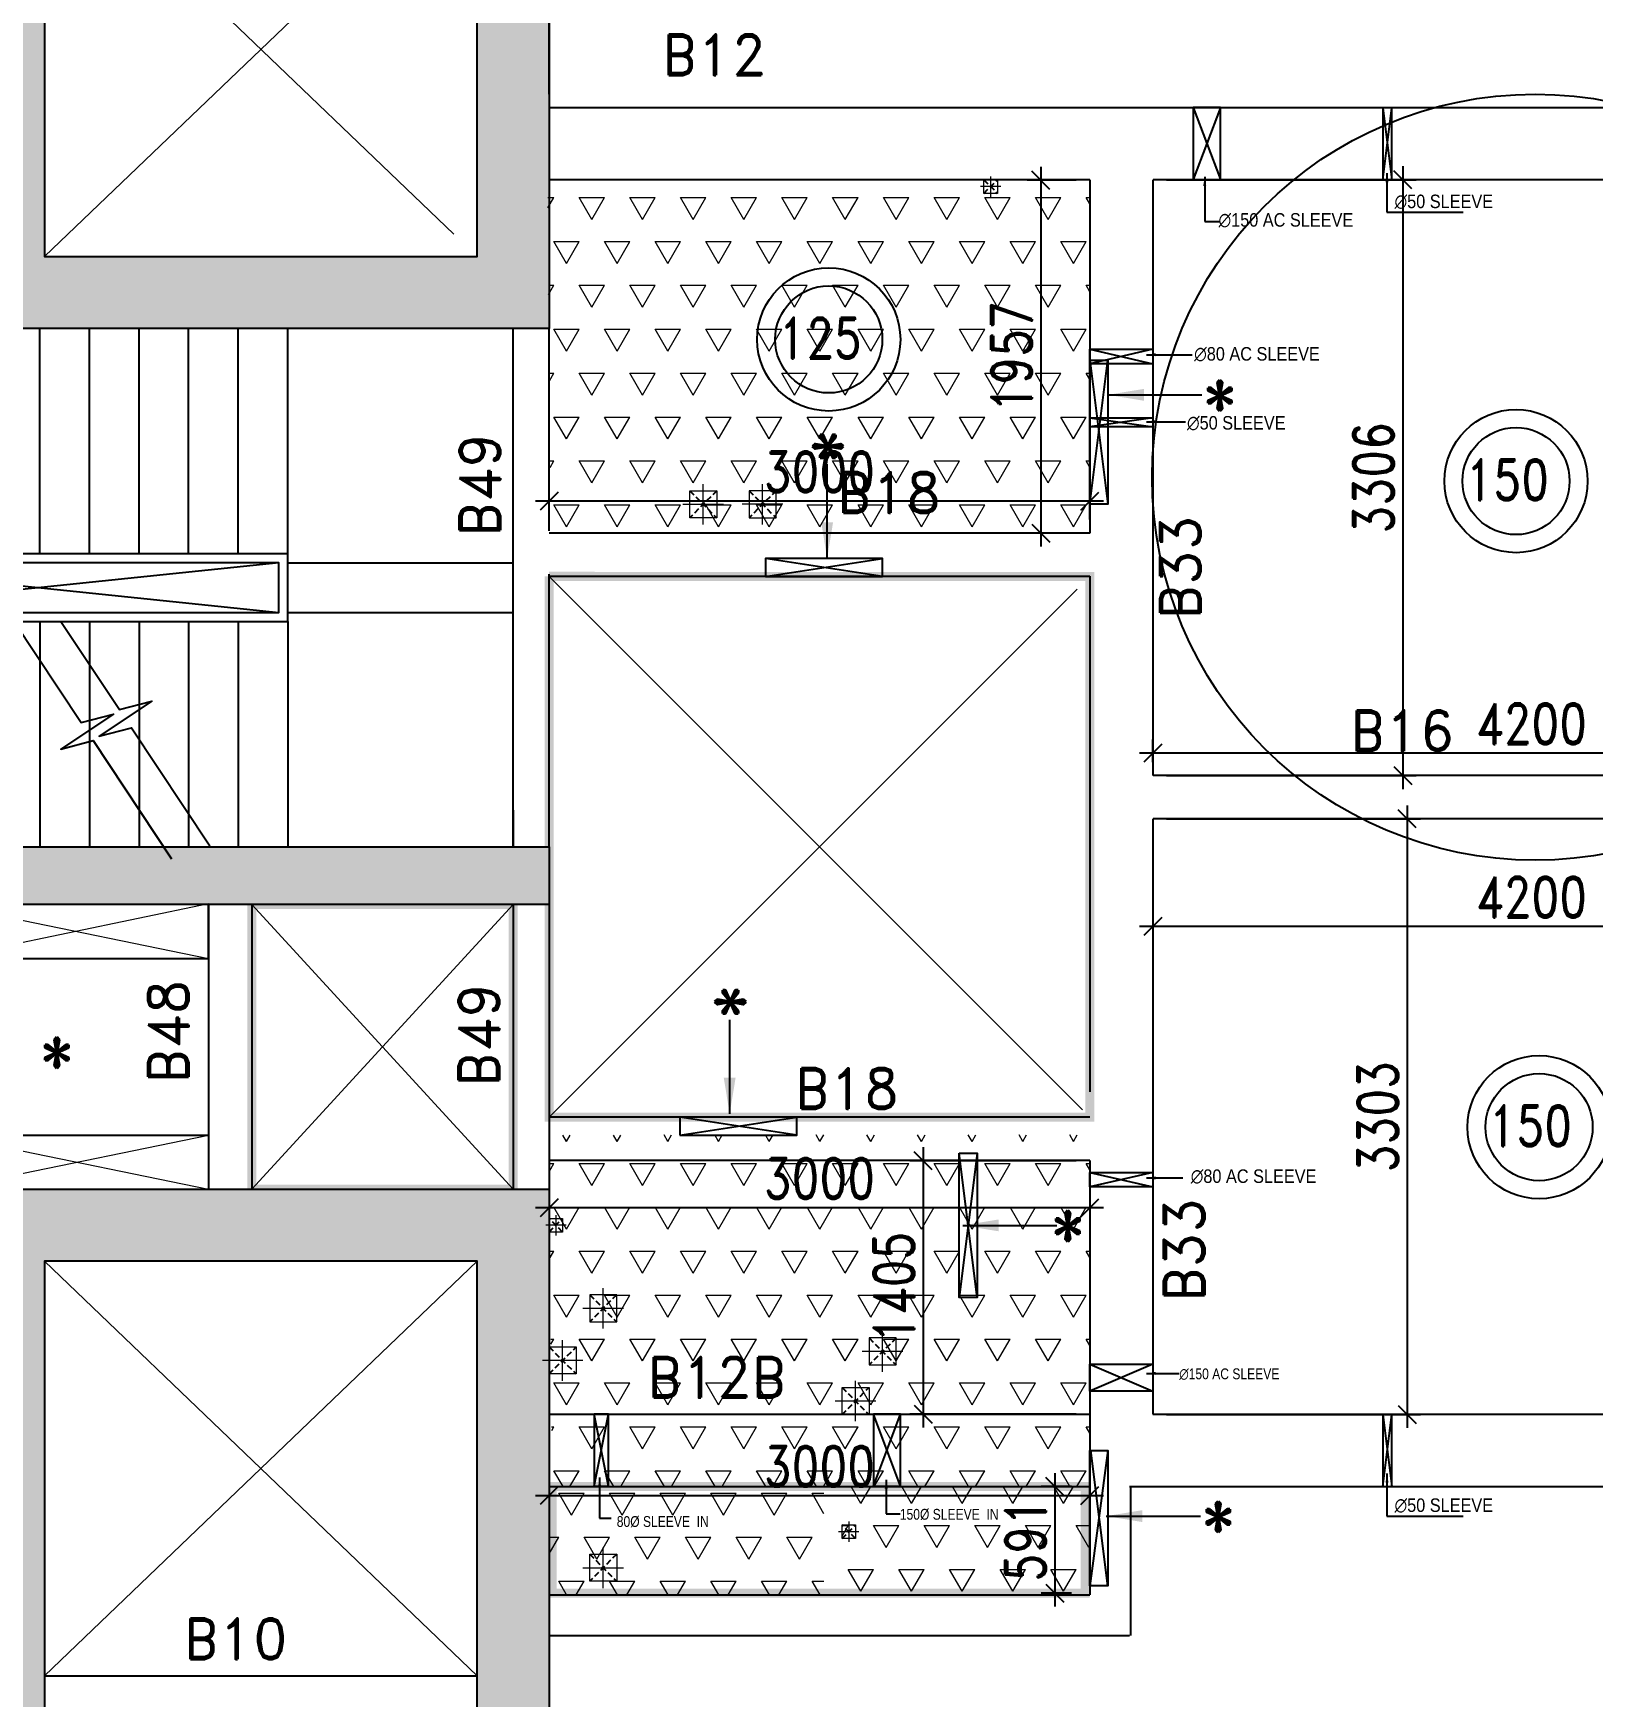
# Model space of a CAD drawing. Header units: millimetres. Extents: x 2061841 to 105821645, y -77612 to 48520811.
# Drawn here: x 2452493 to 2461146, y 14510 to 23738 of the extents above; entities that cross this region are included whole.
import ezdxf

# ---------------------------------------------------------------- set-up
doc = ezdxf.new("R2010")
doc.units = ezdxf.units.MM
doc.header["$LTSCALE"] = 10
doc.header["$MEASUREMENT"] = 0
for name, pattern in [('$0$HIDDEN', [0.375, 0.25, -0.125]), ('HIDDEN2', [4.7625, 3.175, -1.5875]), ('Typical & Refuge$0$HIDDEN', [0.375, 0.25, -0.125])]:
    doc.linetypes.add(name, pattern=pattern)
for name, color, linetype, lineweight in [('0-PL-DP CUTOUT', 32, 'Continuous', 9), ('s-opening text', 4, 'Continuous', 9), ('VIN SUNK HATCH', 8, 'Continuous', 0), ('VIN-OPENING', 6, 'Continuous', 9), ('VIN_COLUMN HATCH', 33, 'Continuous', 20), ('VIN_CUT OUT', 6, 'Continuous', 9)]:
    doc.layers.add(name, color=color, linetype=linetype, lineweight=lineweight)
for name, color, linetype in [('A-Arrows', 8, 'Continuous'), ('A-Beam-1', 2, 'Continuous'), ('A-Comments', 30, 'Continuous'), ('A-FLOR-HIDN', 8, 'HIDDEN2'), ('A-HATCH', 8, 'Continuous'), ('BEAM NO', 2, 'Continuous'), ('S-OPENING', 6, 'Continuous'), ('SLEEVE 150 NEW', 51, 'Continuous'), ('Typical & Refuge$0$A-Plan-CutCross', 8, 'Typical & Refuge$0$HIDDEN'), ('Typical & Refuge$0$A-Plan-Railing', 6, 'Continuous'), ('Typical & Refuge$0$A-Plan-Stair', 8, 'Continuous'), ('VIN_BEAM', 4, 'Continuous'), ('VIN_COLUMN', 1, 'Continuous'), ('VIN_SLAB THK', 2, 'Continuous')]:
    doc.layers.add(name, color=color, linetype=linetype)
doc.styles.add('200', font='romand.shx', dxfattribs={"width": 0.8, "height": 225})
doc.styles.add('IMR', font='arial.ttf', dxfattribs={"width": 0.8, "height": 300})
doc.styles.add('KCP', font='', dxfattribs={"width": 0.9, "height": 200})
doc.styles.add('MAH', font='romand.shx', dxfattribs={"height": 210})
doc.styles.add('RT', font='romant.shx', dxfattribs={"height": 250})
doc.styles.add('ST', font='romand.shx', dxfattribs={"height": 4})
doc.styles.add('WD-50', font='ARIALN.TTF', dxfattribs={"height": 150})
doc.styles.get('KCP').set_extended_font_data('Bahnschrift')
doc.dimstyles.new('GR1', dxfattribs={"dimtxt": 225, "dimasz": 125, "dimexe": 125, "dimexo": 100, "dimgap": 50, "dimtad": 1, "dimdec": 0, "dimzin": 3, "dimdsep": 46, "dimtxsty": '200', "dimblk1": 'OBLIQUE', "dimblk2": 'OBLIQUE', "dimsah": 1, "dimcen": 0.0625, "dimdle": 125, "dimclrd": 3, "dimclre": 3, "dimclrt": 2, "dimadec": 0, "dimazin": 0, "dimtfac": 1, "dimtdec": 0, "dimtix": 1, "dimtmove": 0, "dimatfit": 3, "dimfxl": 1, "dimtolj": 1, "dimtzin": 0, "dimarcsym": 0})
doc.dimstyles.new('GR2', dxfattribs={"dimtxt": 225, "dimasz": 100, "dimexe": 75, "dimexo": 75, "dimgap": 50, "dimtad": 1, "dimdec": 0, "dimdsep": 46, "dimtxsty": '200', "dimblk1": 'OBLIQUE', "dimblk2": 'OBLIQUE', "dimsah": 1, "dimcen": 50, "dimdle": 75, "dimclrd": 3, "dimclre": 3, "dimclrt": 2, "dimadec": 0, "dimazin": 0, "dimtfac": 1, "dimtdec": 0, "dimtix": 1, "dimtmove": 0, "dimatfit": 3, "dimldrblk": 'OBLIQUE', "dimfxl": 1, "dimtolj": 1, "dimtzin": 0, "dimarcsym": 0})
doc.dimstyles.new('wd-50', dxfattribs={"dimtxt": 90, "dimasz": 50, "dimexe": 35, "dimexo": 50, "dimgap": 25, "dimtad": 1, "dimrnd": 5, "dimzin": 12, "dimdsep": 46, "dimtxsty": 'WD-50', "dimblk": 'ARCHTICK', "dimblk2": 'ARCHTICK', "dimcen": 50, "dimdle": 35, "dimclrd": 5, "dimclre": 5, "dimclrt": 4, "dimadec": 0, "dimazin": 0, "dimtfac": 1, "dimtmove": 1, "dimatfit": 2, "dimfxl": 1, "dimtolj": 1, "dimtzin": 12, "dimlwd": -1, "dimlwe": -1, "dimarcsym": 0})
pattern_1 = [(60, (1672873.74, -43545.7), (-140.625, 243.569645), [140.625, -140.625]), (120, (1672873.74, -43545.7), (-281.25, 2e-07), [140.625, -140.625]), (0, (1672803.42, -43423.93), (140.625, 243.569645), [140.625, -140.625])]

# ---------------------------------------------------------------- blocks, each defined once
blk = doc.blocks.new('_Oblique')
at = {"color": 0, "linetype": 'ByBlock', "lineweight": -2}
blk.add_line((-0.5, -0.5), (0.5, 0.5), dxfattribs=at)
blk = doc.blocks.new('_ArchTick')
at = {"color": 0, "linetype": 'ByBlock', "const_width": 0.15}
blk.add_lwpolyline([(-0.5, -0.5), (0.5, 0.5)], dxfattribs=at)
blk = doc.blocks.new('*D2554')
at = {"layer": 'A-HATCH', "color": 3, "lineweight": -2, "transparency": 16777216}
for p, q in [((2455355.5, 23400.3), (2455355.5, 24036.7)), ((2462460.5, 23400.3), (2462460.5, 24036.7)), ((2462535.5, 23961.7), (2455280.5, 23961.7))]:
    blk.add_line(p, q, dxfattribs=at)
at = {"layer": 'Defpoints', "color": 0, "transparency": 16777216}
for p in [(2455355.5, 23961.7), (2455355.5, 23325.3, -643584.3), (2462460.5, 23325.3, -643584.3)]:
    blk.add_point(p, dxfattribs=at)
at = {"layer": 'A-HATCH', "color": 3, "lineweight": -2, "transparency": 16777216, "xscale": 100, "yscale": 100, "zscale": 100, "rotation": 180}
blk.add_blockref('_Oblique', (2455355.5, 23961.7), dxfattribs=at)
at = {"layer": 'A-HATCH', "color": 3, "lineweight": -2, "transparency": 16777216, "xscale": 100, "yscale": 100, "zscale": 100}
blk.add_blockref('_Oblique', (2462460.5, 23961.7), dxfattribs=at)
at = {"layer": 'A-HATCH', "color": 2, "transparency": 16777216, "insert": (2458908, 24124.2), "char_height": 225, "attachment_point": 5, "style": '200'}
blk.add_mtext('\\A1;7105', dxfattribs=at)
blk = doc.blocks.new('OBLIQUE')
blk = doc.blocks.new('*D2558')
at = {"layer": 'A-HATCH', "color": 3, "lineweight": -2, "transparency": 16777216}
for p, q in [((2458705.5, 19694.8), (2458705.5, 19820.2)), ((2462905.5, 19694.8), (2462905.5, 19820.2)), ((2462980.5, 19745.2), (2458630.5, 19745.2))]:
    blk.add_line(p, q, dxfattribs=at)
at = {"layer": 'Defpoints', "color": 0, "transparency": 16777216}
for p in [(2458705.5, 19745.2), (2458705.5, 19619.8, -643584.3), (2462905.5, 19619.8, -643584.3)]:
    blk.add_point(p, dxfattribs=at)
at = {"layer": 'A-HATCH', "color": 3, "lineweight": -2, "transparency": 16777216, "xscale": 100, "yscale": 100, "zscale": 100, "rotation": 180}
blk.add_blockref('_Oblique', (2458705.5, 19745.2), dxfattribs=at)
at = {"layer": 'A-HATCH', "color": 3, "lineweight": -2, "transparency": 16777216, "xscale": 100, "yscale": 100, "zscale": 100}
blk.add_blockref('_Oblique', (2462905.5, 19745.2), dxfattribs=at)
at = {"layer": 'A-HATCH', "color": 2, "transparency": 16777216, "insert": (2460805.5, 19907.7), "char_height": 225, "attachment_point": 5, "style": '200'}
blk.add_mtext('\\A1;4200', dxfattribs=at)
blk = doc.blocks.new('*D2559')
at = {"layer": 'A-HATCH', "color": 3, "lineweight": -2, "transparency": 16777216}
for p, q in [((2460091.9, 23000.3), (2460091.9, 19544.8)), ((2458780.5, 22925.3), (2460166.9, 22925.3)), ((2458780.5, 19619.8), (2460166.9, 19619.8))]:
    blk.add_line(p, q, dxfattribs=at)
at = {"layer": 'Defpoints', "color": 0, "transparency": 16777216}
for p in [(2458705.5, 22925.3, -643584.3), (2458705.5, 19619.8, -643584.3), (2460091.9, 19619.8)]:
    blk.add_point(p, dxfattribs=at)
at = {"layer": 'A-HATCH', "color": 3, "lineweight": -2, "transparency": 16777216, "xscale": 100, "yscale": 100, "zscale": 100}
for p, rotation in [((2460091.9, 22925.3), 90), ((2460091.9, 19619.8), 270)]:
    blk.add_blockref('_Oblique', p, dxfattribs=dict(at, rotation=rotation))
at = {"layer": 'A-HATCH', "color": 2, "transparency": 16777216, "insert": (2459929.4, 21272.6), "char_height": 225, "attachment_point": 5, "rotation": 90, "style": '200'}
blk.add_mtext('\\A1;3306', dxfattribs=at)
blk = doc.blocks.new('*D2560')
at = {"layer": 'A-HATCH', "color": 3, "lineweight": -2, "transparency": 16777216}
for p, q in [((2458430.5, 21143.3), (2455280.5, 21143.3)), ((2455355.5, 21040.3), (2455355.5, 21218.3)), ((2458355.5, 21040.3), (2458355.5, 21218.3))]:
    blk.add_line(p, q, dxfattribs=at)
at = {"layer": 'Defpoints', "color": 0, "transparency": 16777216}
for p in [(2455355.5, 21143.3), (2455355.5, 20965.3, -643584.3), (2458355.5, 20965.3, -643584.3)]:
    blk.add_point(p, dxfattribs=at)
at = {"layer": 'A-HATCH', "color": 3, "lineweight": -2, "transparency": 16777216, "xscale": 100, "yscale": 100, "zscale": 100, "rotation": 180}
blk.add_blockref('_Oblique', (2455355.5, 21143.3), dxfattribs=at)
at = {"layer": 'A-HATCH', "color": 3, "lineweight": -2, "transparency": 16777216, "xscale": 100, "yscale": 100, "zscale": 100}
blk.add_blockref('_Oblique', (2458355.5, 21143.3), dxfattribs=at)
at = {"layer": 'A-HATCH', "color": 2, "transparency": 16777216, "insert": (2456855.5, 21305.8), "char_height": 225, "attachment_point": 5, "style": '200'}
blk.add_mtext('\\A1;3000', dxfattribs=at)
blk = doc.blocks.new('*D2561')
at = {"layer": 'A-HATCH', "color": 3, "lineweight": -2, "transparency": 16777216}
for p, q in [((2458083.1, 22997.5), (2458083.1, 20890.3)), ((2458280.5, 22922.5), (2458008.1, 22922.5)), ((2458280.5, 20965.3), (2458008.1, 20965.3))]:
    blk.add_line(p, q, dxfattribs=at)
at = {"layer": 'Defpoints', "color": 0, "transparency": 16777216}
for p in [(2458355.5, 22922.5, -643584.3), (2458083.1, 20965.3), (2458355.5, 20965.3, -643584.3)]:
    blk.add_point(p, dxfattribs=at)
at = {"layer": 'A-HATCH', "color": 3, "lineweight": -2, "transparency": 16777216, "xscale": 100, "yscale": 100, "zscale": 100}
for p, rotation in [((2458083.1, 22922.5), 90), ((2458083.1, 20965.3), 270)]:
    blk.add_blockref('_Oblique', p, dxfattribs=dict(at, rotation=rotation))
at = {"layer": 'A-HATCH', "color": 2, "transparency": 16777216, "insert": (2457920.6, 21943.9), "char_height": 225, "attachment_point": 5, "rotation": 90, "style": '200'}
blk.add_mtext('\\A1;1957', dxfattribs=at)
blk = doc.blocks.new('*D2576')
at = {"layer": 'A-HATCH', "color": 3, "lineweight": -2, "transparency": 16777216}
for p, q in [((2458705.5, 19304.8), (2458705.5, 18708)), ((2462905.5, 19304.8), (2462905.5, 18708)), ((2462980.5, 18783), (2458630.5, 18783))]:
    blk.add_line(p, q, dxfattribs=at)
at = {"layer": 'Defpoints', "color": 0, "transparency": 16777216}
for p in [(2458705.5, 19379.8, -643584.3), (2462905.5, 19379.8, -643584.3), (2458705.5, 18783)]:
    blk.add_point(p, dxfattribs=at)
at = {"layer": 'A-HATCH', "color": 3, "lineweight": -2, "transparency": 16777216, "xscale": 100, "yscale": 100, "zscale": 100, "rotation": 180}
blk.add_blockref('_Oblique', (2458705.5, 18783), dxfattribs=at)
at = {"layer": 'A-HATCH', "color": 3, "lineweight": -2, "transparency": 16777216, "xscale": 100, "yscale": 100, "zscale": 100}
blk.add_blockref('_Oblique', (2462905.5, 18783), dxfattribs=at)
at = {"layer": 'A-HATCH', "color": 2, "transparency": 16777216, "insert": (2460805.5, 18945.5), "char_height": 225, "attachment_point": 5, "style": '200'}
blk.add_mtext('\\A1;4200', dxfattribs=at)
blk = doc.blocks.new('*D2577')
at = {"layer": 'A-HATCH', "color": 3, "lineweight": -2, "transparency": 16777216}
for p, q in [((2460115.8, 19454.8), (2460115.8, 16001.4)), ((2458780.5, 19379.8), (2460190.8, 19379.8)), ((2458780.5, 16076.4), (2460190.8, 16076.4))]:
    blk.add_line(p, q, dxfattribs=at)
at = {"layer": 'Defpoints', "color": 0, "transparency": 16777216}
for p in [(2458705.5, 19379.8, -643584.3), (2458705.5, 16076.4, -643584.3), (2460115.8, 16076.4)]:
    blk.add_point(p, dxfattribs=at)
at = {"layer": 'A-HATCH', "color": 3, "lineweight": -2, "transparency": 16777216, "xscale": 100, "yscale": 100, "zscale": 100}
for p, rotation in [((2460115.8, 19379.8), 90), ((2460115.8, 16076.4), 270)]:
    blk.add_blockref('_Oblique', p, dxfattribs=dict(at, rotation=rotation))
at = {"layer": 'A-HATCH', "color": 2, "transparency": 16777216, "insert": (2459953.3, 17728.1), "char_height": 225, "attachment_point": 5, "rotation": 90, "style": '200'}
blk.add_mtext('\\A1;3303', dxfattribs=at)
blk = doc.blocks.new('*D2578')
at = {"layer": 'A-HATCH', "color": 3, "lineweight": -2, "transparency": 16777216}
for p, q in [((2455355.5, 17410.3), (2455355.5, 17147.9)), ((2458355.5, 17410.3), (2458355.5, 17147.9)), ((2458430.5, 17222.9), (2455280.5, 17222.9))]:
    blk.add_line(p, q, dxfattribs=at)
at = {"layer": 'Defpoints', "color": 0, "transparency": 16777216}
for p in [(2455355.5, 17485.3, -643584.3), (2458355.5, 17485.3, -643584.3), (2455355.5, 17222.9)]:
    blk.add_point(p, dxfattribs=at)
at = {"layer": 'A-HATCH', "color": 3, "lineweight": -2, "transparency": 16777216, "xscale": 100, "yscale": 100, "zscale": 100, "rotation": 180}
blk.add_blockref('_Oblique', (2455355.5, 17222.9), dxfattribs=at)
at = {"layer": 'A-HATCH', "color": 3, "lineweight": -2, "transparency": 16777216, "xscale": 100, "yscale": 100, "zscale": 100}
blk.add_blockref('_Oblique', (2458355.5, 17222.9), dxfattribs=at)
at = {"layer": 'A-HATCH', "color": 2, "transparency": 16777216, "insert": (2456855.5, 17385.4), "char_height": 225, "attachment_point": 5, "style": '200'}
blk.add_mtext('\\A1;3000', dxfattribs=at)
blk = doc.blocks.new('*D2579')
at = {"layer": 'A-HATCH', "color": 3, "lineweight": -2, "transparency": 16777216}
for p, q in [((2457430.9, 17558.6), (2457430.9, 16003.2)), ((2458278.9, 17483.6), (2457355.9, 17483.6)), ((2458278.9, 16078.2), (2457355.9, 16078.2))]:
    blk.add_line(p, q, dxfattribs=at)
at = {"layer": 'Defpoints', "color": 0, "transparency": 16777216}
for p in [(2458353.9, 17483.6), (2457430.9, 16078.2), (2458353.9, 16078.2)]:
    blk.add_point(p, dxfattribs=at)
at = {"layer": 'A-HATCH', "color": 3, "lineweight": -2, "transparency": 16777216, "xscale": 100, "yscale": 100, "zscale": 100}
for p, rotation in [((2457430.9, 17483.6), 90), ((2457430.9, 16078.2), 270)]:
    blk.add_blockref('_Oblique', p, dxfattribs=dict(at, rotation=rotation))
at = {"layer": 'A-HATCH', "color": 2, "transparency": 16777216, "insert": (2457268.4, 16780.9), "char_height": 225, "attachment_point": 5, "rotation": 90, "style": '200'}
blk.add_mtext('\\A1;1405', dxfattribs=at)
blk = doc.blocks.new('*D2580')
at = {"layer": 'A-HATCH', "color": 3, "lineweight": -2, "transparency": 16777216}
for p, q in [((2455280.5, 15625.7), (2458430.5, 15625.7)), ((2455355.5, 15600.3), (2455355.5, 15550.7)), ((2458355.5, 15600.3), (2458355.5, 15550.7))]:
    blk.add_line(p, q, dxfattribs=at)
at = {"layer": 'Defpoints', "color": 0, "transparency": 16777216}
for p in [(2455355.5, 15675.3, -643584.3), (2458355.5, 15675.3, -643584.3), (2458355.5, 15625.7)]:
    blk.add_point(p, dxfattribs=at)
at = {"layer": 'A-HATCH', "color": 3, "lineweight": -2, "transparency": 16777216, "xscale": 100, "yscale": 100, "zscale": 100, "rotation": 180}
blk.add_blockref('_Oblique', (2455355.5, 15625.7), dxfattribs=at)
at = {"layer": 'A-HATCH', "color": 3, "lineweight": -2, "transparency": 16777216, "xscale": 100, "yscale": 100, "zscale": 100}
blk.add_blockref('_Oblique', (2458355.5, 15625.7), dxfattribs=at)
at = {"layer": 'A-HATCH', "color": 2, "transparency": 16777216, "insert": (2456855.5, 15788.2), "char_height": 225, "attachment_point": 5, "style": '200'}
blk.add_mtext('\\A1;3000', dxfattribs=at)
blk = doc.blocks.new('*D2581')
at = {"layer": 'A-HATCH', "color": 3, "lineweight": -2, "transparency": 16777216}
for p, q in [((2458160.5, 15750.6), (2458160.5, 15009.7)), ((2458254.3, 15675.6), (2458085.5, 15675.6)), ((2458254.3, 15084.7), (2458085.5, 15084.7))]:
    blk.add_line(p, q, dxfattribs=at)
at = {"layer": 'Defpoints', "color": 0, "transparency": 16777216}
for p in [(2458329.3, 15675.6), (2458160.5, 15084.7), (2458329.3, 15084.7)]:
    blk.add_point(p, dxfattribs=at)
at = {"layer": 'A-HATCH', "color": 3, "lineweight": -2, "transparency": 16777216, "xscale": 100, "yscale": 100, "zscale": 100}
for p, rotation in [((2458160.5, 15675.6), 90), ((2458160.5, 15084.7), 270)]:
    blk.add_blockref('_Oblique', p, dxfattribs=dict(at, rotation=rotation))
at = {"layer": 'A-HATCH', "color": 2, "transparency": 16777216, "insert": (2457998, 15380.2), "char_height": 225, "attachment_point": 5, "rotation": 90, "style": '200'}
blk.add_mtext('\\A1;591', dxfattribs=at)

msp = doc.modelspace()

# ---------------------------------------------------------------- hatches: boundary and pattern name
at = {"layer": 'A-Comments'}
h = msp.add_hatch(dxfattribs=at)
h.set_pattern_fill('HONEY', color=81, scale=200)
h.set_pattern_definition([(0, (-2791199.454, -285881.068), (37.5, 21.650635095), [25, -50]), (120, (-2791199.454, -285881.068), (-37.5, 21.650635095), [25, -50]), (60, (-2791199.454, -285881.068), (8e-15, 43.30127019), [-50, 25])])
edge = h.paths.add_edge_path()
edge.add_line((2452650.5, 38975.2), (2452750.5, 38975.2))
edge.add_line((2452750.5, 38975.2), (2452750.5, 40275.2))
edge.add_arc((2453150.5, 40275.2), 400, 89.99999, 179.99991, ccw=False)
edge.add_line((2453150.5, 40675.2), (2464305.5, 40675.2))
edge.add_arc((2464305.5, 39775.2), 900, 0, 90, ccw=False)
edge.add_line((2465205.5, 39775.2), (2465205.5, 22925.2))
edge.add_line((2465205.5, 22925.2), (2465305.5, 22925.2))
edge.add_line((2465305.5, 22925.2), (2465305.5, 39775.2))
edge.add_arc((2464305.5, 39775.2), 1000, 0, 90)
edge.add_line((2464305.5, 40775.2), (2453150.5, 40775.2))
edge.add_arc((2453150.5, 40275.2), 500, 90, 179.99992)
edge.add_line((2452650.5, 40275.2), (2452650.5, 38975.2))
h = msp.add_hatch(dxfattribs=at)
h.set_pattern_fill('HONEY', color=81, scale=200)
h.set_pattern_definition([(0, (-2791199.454, -285881.068), (37.5, 21.650635095), [25, -50]), (120, (-2791199.454, -285881.068), (-37.5, 21.650635095), [25, -50]), (60, (-2791199.454, -285881.068), (8e-15, 43.30127019), [-50, 25])])
edge = h.paths.add_edge_path()
edge.add_line((2452650.5, 38975.2), (2452750.5, 38975.2))
edge.add_line((2452750.5, 38975.2), (2452750.5, 40275.2))
edge.add_arc((2453150.5, 40275.2), 400, 89.99999, 179.99991, ccw=False)
edge.add_line((2453150.5, 40675.2), (2464305.5, 40675.2))
edge.add_arc((2464305.5, 39775.2), 900, 0, 90, ccw=False)
edge.add_line((2465205.5, 39775.2), (2465205.5, 22925.2))
edge.add_line((2465205.5, 22925.2), (2465305.5, 22925.2))
edge.add_line((2465305.5, 22925.2), (2465305.5, 39775.2))
edge.add_arc((2464305.5, 39775.2), 1000, 0, 90)
edge.add_line((2464305.5, 40775.2), (2453150.5, 40775.2))
edge.add_arc((2453150.5, 40275.2), 500, 90, 179.99992)
edge.add_line((2452650.5, 40275.2), (2452650.5, 38975.2))
h = msp.add_hatch(dxfattribs=at)
h.set_pattern_fill('HONEY', color=8, scale=200)
h.set_pattern_definition([(0, (-2567435.446, -190624.363), (37.5, 21.65063509), [25, -50]), (120, (-2567435.446, -190624.363), (-37.5, 21.65063509), [25, -50]), (60, (-2567435.446, -190624.363), (8e-15, 43.30127019), [-50, 25])])
h.paths.add_polyline_path([(2455255.5, 2200.3), (2455355.5, 2200.3), (2455355.5, 1175.2, 0.414213), (2455755.5, 775.2), (2464305.5, 775.2, 0.414214), (2465205.5, 1675.2), (2465205.5, 22925.2), (2465305.5, 22925.2), (2465305.5, 1675.2, -0.414214), (2464305.5, 675.2), (2455755.5, 675.2, -0.414213), (2455255.5, 1175.2)])
at = {"layer": 'VIN SUNK HATCH'}
h = msp.add_hatch(dxfattribs=at)
h.set_pattern_fill('TRIANG', color=8, scale=750, angle=180)
h.set_pattern_definition(pattern_1)
edge = h.paths.add_edge_path()
edge.add_line((2458355.5, 22925.3), (2455347, 22922.4))
edge.add_line((2455347, 22922.4), (2455364, 20977.2))
edge.add_line((2455364, 20977.2), (2458355.5, 20971.2))
edge.add_line((2458355.5, 20971.2), (2458355.5, 22916.7))
h = msp.add_hatch(dxfattribs=at)
h.set_pattern_fill('TRIANG', color=8, scale=750, angle=180)
h.set_pattern_definition(pattern_1)
h.paths.add_polyline_path([(2458355.5, 15675.3), (2458355.5, 17626.4), (2455355.4, 17626.1), (2455372.4, 15675.3)])
h = msp.add_hatch(dxfattribs=at)
h.set_pattern_fill('TRIANG', color=8, scale=750)
h.set_pattern_definition([(60, (847994.49, -195658), (-140.625, 243.569645), [140.625, -140.625]), (120, (847994.49, -195658), (-281.25, 2e-07), [140.625, -140.625]), (0, (847924.17, -195536.22), (140.625, 243.569645), [140.625, -140.625])])
h.paths.add_polyline_path([(2455355.5, 15676.4), (2456880.5, 15676.4), (2456880.5, 15427.7), (2456880.5, 15075.3), (2455355.5, 15075.3)])
h = msp.add_hatch(dxfattribs=at)
h.set_pattern_fill('TRIANG', color=8, scale=750)
h.set_pattern_definition([(60, (9928.74, 480.24), (-140.625, 243.569645), [140.625, -140.625]), (120, (9928.74, 480.24), (-281.25, 2e-07), [140.625, -140.625]), (0, (9858.43, 602.02), (140.625, 243.569645), [140.625, -140.625])])
h.paths.add_polyline_path([(2458355.5, 15075.3), (2456980.5, 15075.3), (2456980.5, 15676.4), (2458355.5, 15676.4)])
at = {"layer": 'VIN_COLUMN HATCH'}
h = msp.add_hatch(color=256, dxfattribs=at)
h.dxf.hatch_style = 1
h.paths.add_polyline_path([(2455355.5, 25000.3), (2455355.5, 22100.3), (2452155.5, 22100.3), (2452155.5, 25000.3), (2452555.5, 25000.3), (2452555.5, 22500.3), (2454955.5, 22500.3), (2454955.5, 25000.3)])
h = msp.add_hatch(color=256, dxfattribs=at)
h.dxf.hatch_style = 1
h.paths.add_polyline_path([(2455355.5, 19225.3), (2455355.5, 18905.3), (2451905.5, 18905.3), (2451905.5, 19025.3), (2451755.5, 19025.3), (2451755.5, 19225.3)])
h = msp.add_hatch(color=256, dxfattribs=at)
h.dxf.hatch_style = 1
h.paths.add_polyline_path([(2452155.5, 14425.3), (2452155.5, 17325.3), (2455355.5, 17325.3), (2455355.5, 14425.3), (2454955.5, 14425.3), (2454955.5, 16925.3), (2452555.5, 16925.3), (2452555.5, 14425.3)])

# ---------------------------------------------------------------- linework, layer by layer
at = {"layer": '0-PL-DP CUTOUT', "color": 32, "ltscale": 15, "extrusion": (-2.01816e-08, 8.41183e-09, 1)}
for p, q in [((2457861.7, 22887.7, -643584.3), (2457749.2, 22887.7, -643584.3)), ((2457805.5, 22831.5, -643584.3), (2457805.5, 22944, -643584.3)), ((2455430.5, 16262.8, -643584.3), (2455430.5, 16487.8, -643584.3)), ((2455543, 16375.3, -643584.3), (2455318, 16375.3, -643584.3)), ((2457055.5, 16037.8, -643584.3), (2457055.5, 16262.8, -643584.3)), ((2457168, 16150.3, -643584.3), (2456943, 16150.3, -643584.3))]:
    msp.add_line(p, q, dxfattribs=at)
at = {"layer": '0-PL-DP CUTOUT', "color": 32, "ltscale": 15, "extrusion": (8.41183e-09, 2.01816e-08, 1)}
for p, q in [((2456210.5, 21012.7, -643584.3), (2456210.5, 21237.7, -643584.3)), ((2456098, 21125.2, -643584.3), (2456323, 21125.2, -643584.3)), ((2455655.5, 15112.8, -643584.3), (2455655.5, 15337.8, -643584.3)), ((2455543, 15225.3, -643584.3), (2455768, 15225.3, -643584.3))]:
    msp.add_line(p, q, dxfattribs=at)
at = {"layer": '0-PL-DP CUTOUT', "color": 32, "ltscale": 15, "extrusion": (-8.41183e-09, 2.01816e-08, 1)}
for p, q in [((2456539.9, 21012.7, -643584.3), (2456539.9, 21237.7, -643584.3)), ((2456652.4, 21125.2, -643584.3), (2456427.4, 21125.2, -643584.3)), ((2455655.5, 16552, -643584.3), (2455655.5, 16777, -643584.3)), ((2455768, 16664.5, -643584.3), (2455543, 16664.5, -643584.3)), ((2457205.5, 16312.7, -643584.3), (2457205.5, 16537.7, -643584.3)), ((2457318, 16425.2, -643584.3), (2457093, 16425.2, -643584.3))]:
    msp.add_line(p, q, dxfattribs=at)
at = {"layer": '0-PL-DP CUTOUT', "color": 32, "ltscale": 15, "extrusion": (-8.41183e-09, -2.01816e-08, 1)}
for p, q in [((2455393, 17181.5, -643584.3), (2455393, 17069, -643584.3)), ((2455449.2, 17125.3, -643584.3), (2455336.7, 17125.3, -643584.3)), ((2457074.2, 15425.3, -643584.3), (2456961.7, 15425.3, -643584.3)), ((2457018, 15481.5, -643584.3), (2457018, 15369, -643584.3))]:
    msp.add_line(p, q, dxfattribs=at)
at = {"layer": '0-PL-DP CUTOUT', "color": 32, "extrusion": (-2.01816e-08, 8.41183e-09, 1), "elevation": -643584.3}
for points in [[(2457768, 22925.2), (2457843, 22925.2), (2457843, 22850.2), (2457768, 22850.2)], [(2455355.5, 16450.3), (2455505.5, 16450.3), (2455505.5, 16300.3), (2455355.5, 16300.3)], [(2456980.5, 16225.3), (2457130.5, 16225.3), (2457130.5, 16075.3), (2456980.5, 16075.3)]]:
    msp.add_lwpolyline(points, close=True, dxfattribs=at)
at = {"layer": '0-PL-DP CUTOUT', "color": 32, "extrusion": (8.41183e-09, 2.01816e-08, 1), "elevation": -643584.3}
for points in [[(2456285.5, 21200.3), (2456285.5, 21050.3), (2456135.5, 21050.3), (2456135.5, 21200.3)], [(2455730.5, 15300.3), (2455730.5, 15150.3), (2455580.5, 15150.3), (2455580.5, 15300.3)]]:
    msp.add_lwpolyline(points, close=True, dxfattribs=at)
at = {"layer": '0-PL-DP CUTOUT', "color": 32, "extrusion": (-8.41183e-09, 2.01816e-08, 1), "elevation": -643584.3}
for points in [[(2456464.9, 21200.3), (2456464.9, 21050.3), (2456614.9, 21050.3), (2456614.9, 21200.3)], [(2455580.5, 16739.5), (2455580.5, 16589.5), (2455730.5, 16589.5), (2455730.5, 16739.5)], [(2457130.5, 16500.2), (2457130.5, 16350.2), (2457280.5, 16350.2), (2457280.5, 16500.2)]]:
    msp.add_lwpolyline(points, close=True, dxfattribs=at)
at = {"layer": '0-PL-DP CUTOUT', "color": 32, "extrusion": (-8.41183e-09, -2.01816e-08, 1), "elevation": -643584.3}
for points in [[(2455355.5, 17087.8), (2455355.5, 17162.8), (2455430.5, 17162.8), (2455430.5, 17087.8)], [(2456980.5, 15387.8), (2456980.5, 15462.8), (2457055.5, 15462.8), (2457055.5, 15387.8)]]:
    msp.add_lwpolyline(points, close=True, dxfattribs=at)
at = {"layer": 'A-Arrows', "color": 3, "elevation": -643584.3}
for points in [[(2452387.1, 20475.3), (2452759.2, 19914.2), (2452938.6, 19961.2), (2452646.2, 19767.2), (2452825.6, 19814.2), (2453260.5, 19158.4)], [(2452647, 20475.3), (2452971.6, 19985.9), (2453151, 20032.8), (2452858.5, 19838.9), (2453037.9, 19885.8), (2453472.9, 19230)]]:
    msp.add_lwpolyline(points, dxfattribs=at)
at = {"layer": 'A-Beam-1'}
msp.add_line((2453465.5, 17625.3, -643584.3), (2453465.5, 17325.3, -643584.3), dxfattribs=at)
at = {"layer": 'A-FLOR-HIDN', "color": 32, "extrusion": (-2.01816e-08, 8.41183e-09, 1)}
for p, q in [((2457768, 22925.2, -643584.3), (2457843, 22850.2, -643584.3)), ((2457768, 22850.2, -643584.3), (2457843, 22925.2, -643584.3)), ((2455355.5, 16450.3, -643584.3), (2455505.5, 16300.3, -643584.3)), ((2455355.5, 16300.3, -643584.3), (2455505.5, 16450.3, -643584.3)), ((2456980.5, 16225.3, -643584.3), (2457130.5, 16075.3, -643584.3)), ((2456980.5, 16075.3, -643584.3), (2457130.5, 16225.3, -643584.3))]:
    msp.add_line(p, q, dxfattribs=at)
at = {"layer": 'A-FLOR-HIDN', "color": 32, "extrusion": (8.41183e-09, 2.01816e-08, 1)}
for p, q in [((2456285.5, 21200.2, -643584.3), (2456135.5, 21050.2, -643584.3)), ((2456135.5, 21200.2, -643584.3), (2456285.5, 21050.2, -643584.3)), ((2455730.5, 15300.3, -643584.3), (2455580.5, 15150.3, -643584.3)), ((2455580.5, 15300.3, -643584.3), (2455730.5, 15150.3, -643584.3))]:
    msp.add_line(p, q, dxfattribs=at)
at = {"layer": 'A-FLOR-HIDN', "color": 32, "extrusion": (-8.41183e-09, 2.01816e-08, 1)}
for p, q in [((2456464.9, 21200.2, -643584.3), (2456614.9, 21050.2, -643584.3)), ((2456614.9, 21200.2, -643584.3), (2456464.9, 21050.2, -643584.3)), ((2455580.5, 16739.5, -643584.3), (2455730.5, 16589.5, -643584.3)), ((2455730.5, 16739.5, -643584.3), (2455580.5, 16589.5, -643584.3)), ((2457130.5, 16500.2, -643584.3), (2457280.5, 16350.2, -643584.3)), ((2457280.5, 16500.2, -643584.3), (2457130.5, 16350.2, -643584.3))]:
    msp.add_line(p, q, dxfattribs=at)
at = {"layer": 'A-FLOR-HIDN', "color": 32, "extrusion": (-8.41183e-09, -2.01816e-08, 1)}
for p, q in [((2455355.5, 17087.8, -643584.3), (2455430.5, 17162.8, -643584.3)), ((2455430.5, 17087.8, -643584.3), (2455355.5, 17162.8, -643584.3)), ((2456980.5, 15387.8, -643584.3), (2457055.5, 15462.8, -643584.3)), ((2457055.5, 15387.8, -643584.3), (2456980.5, 15462.8, -643584.3))]:
    msp.add_line(p, q, dxfattribs=at)
at = {"layer": 'A-HATCH', "const_width": 50, "elevation": -643584.3}
for points in [[(2455355.5, 20725.5), (2458355.5, 20725.3), (2458355.5, 17725.3), (2455355.5, 17725.3), (2455355.5, 20725.3)], [(2453705.5, 17325.3), (2453705.5, 18905.3), (2455155.5, 18905.3), (2455155.5, 17325.3), (2453705.5, 17325.3)]]:
    msp.add_lwpolyline(points, dxfattribs=at)
at = {"layer": 'A-HATCH', "color": 250, "const_width": 50}
msp.add_lwpolyline([(2455342.2, 15675.6), (2458329.3, 15675.6), (2458329.3, 15084.7), (2455372.2, 15084.7), (2455372.2, 15668.2)], dxfattribs=at)
at = {"layer": 'A-HATCH', "color": 1, "ltscale": 50}
msp.add_circle((2460825.8, 21275.3), 2124.7, dxfattribs=at)
at = {"layer": 'S-OPENING'}
for p, q in [((2458355.5, 21925.3, -643584.3), (2458455.5, 21125.3, -643584.3)), ((2458355.5, 21125.3, -643584.3), (2458455.5, 21925.3, -643584.3)), ((2457205.5, 20725.3, -643584.3), (2456555.5, 20825.3, -643584.3)), ((2456555.5, 20725.3, -643584.3), (2457205.5, 20825.3, -643584.3)), ((2456080.5, 17625.3, -643584.3), (2456730.5, 17725.3, -643584.3)), ((2456730.5, 17625.3, -643584.3), (2456080.5, 17725.3, -643584.3)), ((2452005.5, 17625.3, -643584.3), (2453465.5, 17625.3, -643584.3)), ((2457730.5, 16725.3, -643584.3), (2457630.5, 17525.3, -643584.3)), ((2457730.5, 17525.3, -643584.3), (2457630.5, 16725.3, -643584.3)), ((2458455.5, 15875.2, -643584.3), (2458355.5, 15125.3, -643584.3)), ((2458455.5, 15125.3, -643584.3), (2458361.7, 15875.2, -643584.3))]:
    msp.add_line(p, q, dxfattribs=at)
at = {"layer": 'S-OPENING', "elevation": -643584.3}
for points in [[(2458355.5, 21925.3), (2458455.5, 21925.3), (2458455.5, 21125.3), (2458355.5, 21125.3)], [(2456555.5, 20725.3), (2457205.5, 20725.3), (2457205.5, 20825.3), (2456555.5, 20825.3)], [(2452005.5, 18605.3), (2453465.5, 18605.3), (2453465.5, 18905.3), (2452005.5, 18905.3)], [(2456080.5, 17625.3), (2456730.5, 17625.3), (2456730.5, 17725.3), (2456080.5, 17725.3)], [(2457630.5, 17525.3), (2457730.5, 17525.3), (2457730.5, 16725.3), (2457630.5, 16725.3)], [(2458355.5, 15875.2), (2458455.5, 15875.2), (2458455.5, 15125.3), (2458355.5, 15125.3)]]:
    msp.add_lwpolyline(points, close=True, dxfattribs=at)
at = {"layer": 'SLEEVE 150 NEW'}
for p, q in [((2459079.7, 23326.2, -643584.3), (2458929.7, 23326.2, -643584.3)), ((2458929.7, 23326.2, -643584.3), (2459079.7, 22926.2, -643584.3)), ((2459079.7, 23326.2, -643584.3), (2458929.7, 22926.2, -643584.3)), ((2459054.7, 23326.2, -643584.3), (2458954.7, 23326.2, -643584.3)), ((2459980.5, 23325.3, -643584.3), (2460030.5, 22925.3, -643584.3)), ((2459980.5, 22925.3, -643584.3), (2460030.5, 23325.3, -643584.3)), ((2458354.7, 21985, -643584.3), (2458705.5, 21905, -643584.3)), ((2458705.5, 21985, -643584.3), (2458354.7, 21905, -643584.3)), ((2458354.7, 21605, -643584.3), (2458705.5, 21555, -643584.3)), ((2458705.5, 21605, -643584.3), (2458354.7, 21555, -643584.3)), ((2458705.5, 17417.9, -643584.3), (2458354.7, 17337.9, -643584.3)), ((2458354.7, 17417.9, -643584.3), (2458705.5, 17337.9, -643584.3)), ((2458354.7, 16354.6, -643584.3), (2458705.5, 16204.6, -643584.3)), ((2458705.5, 16354.6, -643584.3), (2458354.7, 16204.6, -643584.3)), ((2455684.7, 15677.3, -643585.4), (2455604.7, 16077.3, -643585.4)), ((2455604.7, 15677.3, -643585.4), (2455684.7, 16077.3, -643585.4)), ((2457304.7, 15677.3, -643584.3), (2457154.7, 16077.3, -643584.3)), ((2457154.7, 15677.3, -643584.3), (2457304.7, 16077.3, -643584.3)), ((2459980.5, 16075.3, -643584.3), (2460030.5, 15675.3, -643584.3)), ((2459980.5, 15675.3, -643584.3), (2460030.5, 16075.3, -643584.3))]:
    msp.add_line(p, q, dxfattribs=at)
for points, elevation in [([(2459079.7, 23326.2), (2458929.7, 23326.2), (2458929.7, 22926.1), (2459079.7, 22926.1)], -643584.3), ([(2460030.5, 23325.3), (2459980.5, 23325.3), (2459980.5, 22925.3), (2460030.5, 22925.3)], -643584.3), ([(2458354.7, 21905), (2458354.7, 21985), (2458705.5, 21985), (2458705.5, 21905)], -643584.3), ([(2458354.7, 21555), (2458354.7, 21605), (2458705.5, 21605), (2458705.5, 21555)], -643584.3), ([(2458354.7, 17337.9), (2458354.7, 17417.9), (2458705.5, 17417.9), (2458705.5, 17337.9)], -643584.3), ([(2458354.7, 16204.6), (2458354.7, 16354.6), (2458705.5, 16354.6), (2458705.5, 16204.6)], -643584.3), ([(2455604.7, 15677.3), (2455684.7, 15677.3), (2455684.7, 16077.3), (2455604.7, 16077.3)], -643585.4), ([(2457154.7, 15677.3), (2457304.7, 15677.3), (2457304.7, 16077.3), (2457154.7, 16077.3)], -643584.3), ([(2460030.5, 16075.3), (2459980.5, 16075.3), (2459980.5, 15675.3), (2460030.5, 15675.3)], -643584.3)]:
    msp.add_lwpolyline(points, close=True, dxfattribs=dict(at, elevation=elevation))
at = {"layer": 'Typical & Refuge$0$A-Plan-CutCross', "color": 3, "linetype": 'Continuous'}
for p, q in [((2453855.5, 20800.3, -643584.3), (2451205.5, 20525.3, -643584.3)), ((2451205.5, 20800.3, -643584.3), (2453855.5, 20525.3, -643584.3))]:
    msp.add_line(p, q, dxfattribs=at)
at = {"layer": 'Typical & Refuge$0$A-Plan-Railing', "color": 3, "elevation": -643584.3}
for points in [[(2451155.5, 20475.3), (2453905.5, 20475.3), (2453905.5, 20850.3), (2451155.5, 20850.3)], [(2451205.5, 20525.3), (2453855.5, 20525.3), (2453855.5, 20800.3), (2451205.5, 20800.3)]]:
    msp.add_lwpolyline(points, close=True, dxfattribs=at)
at = {"layer": 'Typical & Refuge$0$A-Plan-Stair', "color": 3}
for p, q in [((2452530.5, 20850.3, -643584.3), (2452530.5, 22100.3, -643584.3)), ((2452805.5, 20850.3, -643584.3), (2452805.5, 22100.3, -643584.3)), ((2453080.5, 20850.3, -643584.3), (2453080.5, 22100.3, -643584.3)), ((2453355.5, 20850.3, -643584.3), (2453355.5, 22100.3, -643584.3)), ((2453630.5, 20850.3, -643584.3), (2453630.5, 22100.3, -643584.3)), ((2453905.5, 20850.3, -643584.3), (2453905.5, 22100.3, -643584.3)), ((2453905.5, 20800.3, -643584.3), (2455155.5, 20800.3, -643584.3)), ((2453905.5, 20525.3, -643584.3), (2455155.5, 20525.3, -643584.3)), ((2452530.5, 20475.3, -643584.3), (2452530.5, 19225.3, -643584.3)), ((2452805.5, 20475.3, -643584.3), (2452805.5, 19225.3, -643584.3)), ((2453080.5, 20475.3, -643584.3), (2453080.5, 19225.3, -643584.3)), ((2453355.5, 20475.3, -643584.3), (2453355.5, 19225.3, -643584.3)), ((2453630.5, 20475.3, -643584.3), (2453630.5, 19225.3, -643584.3)), ((2453905.5, 20475.3, -643584.3), (2453905.5, 19225.3, -643584.3))]:
    msp.add_line(p, q, dxfattribs=at)
at = {"layer": 'VIN-OPENING'}
for p, q in [((2456555.5, 20825.3, -643584.3), (2457205.5, 20725.3, -643584.3)), ((2456555.5, 20725.3, -643584.3), (2457205.5, 20825.3, -643584.3)), ((2456080.5, 17725.3, -643584.3), (2456730.5, 17625.3, -643584.3)), ((2456080.5, 17625.3, -643584.3), (2456730.5, 17725.3, -643584.3))]:
    msp.add_line(p, q, dxfattribs=at)
at = {"layer": 'VIN-OPENING', "elevation": -643584.3}
for points in [[(2456555.5, 20725.3), (2457205.5, 20725.3), (2457205.5, 20825.3), (2456555.5, 20825.3)], [(2456080.5, 17625.3), (2456730.5, 17625.3), (2456730.5, 17725.3), (2456080.5, 17725.3)]]:
    msp.add_lwpolyline(points, close=True, dxfattribs=at)
at = {"layer": 'VIN_BEAM', "linetype": '$0$HIDDEN'}
for p, q in [((2462460.5, 23325.3, -643584.3), (2455355.5, 23325.3, -643584.3)), ((2458355.5, 22925.3, -643584.3), (2458355.5, 20967.2, -643584.3)), ((2462455.5, 22925.3, -643584.3), (2458705.5, 22925.3, -643584.3)), ((2458705.5, 22925.3, -643584.3), (2458705.5, 19619.8, -643584.3)), ((2462905.5, 19619.8, -643584.3), (2458705.5, 19619.8, -643584.3)), ((2462905.5, 19379.8, -643584.3), (2458705.5, 19379.8, -643584.3)), ((2458705.5, 19379.8, -643584.3), (2458705.5, 16076.4, -643584.3)), ((2453465.5, 18907.7, -643584.3), (2453465.5, 17325.3, -643584.3)), ((2458355.5, 16075.3, -643584.3), (2455355.5, 16075.3, -643584.3)), ((2462910.5, 16075.3, -643584.3), (2458705.5, 16075.3, -643584.3)), ((2455355.5, 15675.3, -643584.3), (2458355.5, 15675.3, -643584.3)), ((2458575.5, 15675.3, -643584.3), (2462455.5, 15675.3, -643584.3)), ((2458580.5, 15676.4, -643584.3), (2458580.5, 14850.3, -643584.3)), ((2455355.5, 14850.3, -643584.3), (2458575.5, 14850.3, -643584.3))]:
    msp.add_line(p, q, dxfattribs=at)
at = {"layer": 'VIN_BEAM'}
for p, q in [((2458355.5, 22925.3, -643584.3), (2455355.5, 22925.3, -643584.3)), ((2458355.5, 22922.5, -643584.3), (2458355.5, 20965.3, -643584.3)), ((2455155.5, 19227.8, -643584.3), (2455155.5, 22100.3, -643584.3)), ((2455355.5, 20977.2, -643584.3), (2455355.5, 22100.3, -643584.3)), ((2458355.5, 20965.3, -643584.3), (2455355.5, 20965.3, -643584.3)), ((2455355.5, 19225.3, -643584.3), (2455355.5, 20737.2, -643584.3)), ((2455155.5, 19427.7, -643584.3), (2455155.5, 19225.3, -643584.3)), ((2453705.5, 18907.7, -643584.3), (2453705.5, 17327.7, -643584.3)), ((2455155.5, 18905.3, -643584.3), (2455155.5, 17325.3, -643584.3)), ((2455355.5, 18907.7, -643584.3), (2455355.5, 17327.7, -643584.3)), ((2455355.5, 17725.3, -643584.3), (2455355.5, 17325.3, -643584.3)), ((2458355.5, 17485.3, -643584.3), (2455355.5, 17485.3, -643584.3)), ((2458355.5, 17485.3, -643584.3), (2458355.5, 15075.3, -643584.3)), ((2455355.5, 15075.3, -643584.3), (2458355.5, 15075.3, -643584.3)), ((2452555.5, 14625.3, -643584.3), (2454955.5, 14625.3, -643584.3))]:
    msp.add_line(p, q, dxfattribs=at)
at = {"layer": 'VIN_BEAM', "linetype": 'ByBlock'}
for p, q in [((2458355.5, 20725.3, -643584.3), (2455355.5, 20725.3, -643584.3)), ((2458355.5, 20727.2, -643584.3), (2458355.5, 17866.4, -643584.3)), ((2458355.5, 17725.3, -643584.3), (2455355.5, 17725.3, -643584.3))]:
    msp.add_line(p, q, dxfattribs=at)
at = {"layer": 'VIN_COLUMN', "ltscale": 125, "elevation": -643584.3}
for points in [[(2455355.5, 25000.3), (2455355.5, 22100.3), (2452155.5, 22100.3), (2452155.5, 25000.3), (2452555.5, 25000.3), (2452555.5, 22500.3), (2454955.5, 22500.3), (2454955.5, 25000.3)], [(2455355.5, 19225.3), (2455355.5, 18905.3), (2451905.5, 18905.3), (2451905.5, 19025.3), (2451755.5, 19025.3), (2451755.5, 19225.3)], [(2452155.5, 14425.3), (2452155.5, 17325.3), (2455355.5, 17325.3), (2455355.5, 14425.3), (2454955.5, 14425.3), (2454955.5, 16925.3), (2452555.5, 16925.3), (2452555.5, 14425.3)]]:
    msp.add_lwpolyline(points, close=True, dxfattribs=at)
at = {"layer": 'VIN_CUT OUT'}
for p, q in [((2452555.5, 22500.3, -643584.3), (2454955.5, 24800.3, -643584.3)), ((2454826.4, 22624, -643584.3), (2452555.5, 24800.3, -643584.3)), ((2453855.5, 20800.3, -643584.3), (2451205.5, 20525.3, -643584.3)), ((2451205.5, 20800.3, -643584.3), (2453855.5, 20525.3, -643584.3)), ((2455355.5, 20725.3, -643584.3), (2458315.3, 17765.6, -643584.3)), ((2458284.8, 20654.6, -643584.3), (2455355.5, 17725.3, -643584.3)), ((2453465.5, 18907.7, -643584.3), (2452005.5, 18605.3, -643584.3)), ((2452005.5, 18905.3, -643584.3), (2453465.5, 18605.3, -643584.3)), ((2453705.5, 18905.3, -643584.3), (2455155.5, 17325.3, -643584.3)), ((2455155.5, 18905.3, -643584.3), (2453705.5, 17325.3, -643584.3)), ((2452005.5, 17625.3, -643584.3), (2453465.5, 17325.3, -643584.3)), ((2452005.5, 17325.3, -643584.3), (2453465.5, 17625.3, -643584.3)), ((2452555.5, 16925.3, -643584.3), (2454955.5, 14625.3, -643584.3)), ((2454955.5, 16925.3, -643584.3), (2452555.5, 14625.3, -643584.3))]:
    msp.add_line(p, q, dxfattribs=at)
at = {"layer": 'VIN_SLAB THK', "color": 2, "linetype": 'Continuous', "ltscale": 0.25}
for centre, radius in [((2456907, 22039.8, -643584.3), 397.1), ((2456907, 22039.8, -643584.3), 297.1), ((2460720, 21253.8, -643584.3), 397.1), ((2460720, 21253.8, -643584.3), 297.1), ((2460848, 17669.8, -643584.3), 397.1), ((2460848, 17669.8, -643584.3), 297.1)]:
    msp.add_circle(centre, radius, dxfattribs=at)

# ---------------------------------------------------------------- texts
at = {"layer": 'BEAM NO', "color": 4, "style": 'MAH'}
for s, p in [('B12', (2455981.5, 23506.5, -643584.3)), ('B18', (2456951, 21077.9, -643584.3)), ('B16', (2459799, 19756.5, -643584.3)), ('B18', (2456717.5, 17771.8, -643584.3)), ('B12B', (2455898.2, 16169.5, -643584.3)), ('B10', (2453327.5, 14719, -643584.3))]:
    msp.add_text(s, height=225, dxfattribs=at).set_placement(p)
for s, p in [('B49', (2455083.1, 20942.8, -643196.1)), ('B33', (2458970.1, 20484.8, -643196.1)), ('B48', (2453355.2, 17910.1, -643584.3)), ('B49', (2455077.6, 17891.2, -643196.1)), ('B33', (2458991.6, 16698.7, -643196.1))]:
    msp.add_text(s, height=225, rotation=90, dxfattribs=at).set_placement(p)
at = {"layer": 's-opening text', "style": 'RT', "text_generation_flag": 4}
for rotation, p in [(180, (2459179.7, 21514.3, -643584.3)), (270, (2457116.4, 21549.6, -643584.3)), (270, (2456575.6, 18467.7, -643584.3)), (180, (2452727.1, 17869, -643584.3)), (180, (2458335.9, 16906.4, -643584.3)), (180, (2459171, 15293.5, -643584.3))]:
    msp.add_text('*', height=300, rotation=rotation, dxfattribs=at).set_placement(p)
at = {"layer": 'SLEEVE 150 NEW'}
for s, height, style, width, p in [('∅50 SLEEVE', 75, 'KCP', 0.9, (2460046.1, 22768.2, -644913.7)), ('∅150 AC SLEEVE', 75, 'KCP', 0.9, (2459069.5, 22665.4, -644913.7)), ('∅80 AC SLEEVE', 75, 'KCP', 0.9, (2458934.3, 21922.4, -644913.7)), ('∅50 SLEEVE', 75, 'KCP', 0.9, (2458894.6, 21539.8, -644913.7)), ('∅80 AC SLEEVE', 75, 'KCP', 0.9, (2458915.4, 17360.3, -644913.7)), ('∅150 AC SLEEVE', 60, 'IMR', 0.8, (2458852, 16271, -644913.7)), ('∅50 SLEEVE', 75, 'KCP', 0.9, (2460046.1, 15535.1, -644913.7)), ('80Ø SLEEVE  IN', 60, 'IMR', 0.8, (2455730.9, 15451.8, -643583.6)), ('150Ø SLEEVE  IN', 60, 'IMR', 0.8, (2457301.2, 15491.9, -643583.6))]:
    msp.add_text(s, height=height, dxfattribs=dict(at, style=style, width=width)).set_placement(p)
at = {"layer": 'VIN_SLAB THK', "color": 2, "linetype": 'Continuous', "ltscale": 0.25, "style": 'ST', "width": 0.8}
for s, p in [('125', (2456627.2, 21934.9, -643584.3)), ('150', (2460440.2, 21148.9, -643584.3)), ('150', (2460568.2, 17564.9, -643584.3))]:
    msp.add_text(s, height=225, dxfattribs=at).set_placement(p)

# ---------------------------------------------------------------- dimensions: what is measured, and where the dimension line sits
at = {"layer": 'A-HATCH'}
for base, p1, p2, picture, middle in [((2455355.5, 23961.7), (2462460.5, 23325.3, -643584.3), (2455355.5, 23325.3, -643584.3), '*D2554', (2458908, 24124.2)), ((2455355.5, 21143.3), (2458355.5, 20965.3, -643584.3), (2455355.5, 20965.3, -643584.3), '*D2560', (2456855.5, 21305.8)), ((2458705.5, 19745.2), (2462905.5, 19619.8, -643584.3), (2458705.5, 19619.8, -643584.3), '*D2558', (2460805.5, 19907.7)), ((2458705.5, 18783), (2462905.5, 19379.8, -643584.3), (2458705.5, 19379.8, -643584.3), '*D2576', (2460805.5, 18945.5)), ((2455355.5, 17222.9), (2458355.5, 17485.3, -643584.3), (2455355.5, 17485.3, -643584.3), '*D2578', (2456855.5, 17385.4)), ((2458355.5, 15625.7), (2455355.5, 15675.3, -643584.3), (2458355.5, 15675.3, -643584.3), '*D2580', (2456855.5, 15788.2))]:
    dim = msp.add_linear_dim(base=base, p1=p1, p2=p2, dimstyle='GR2', override={"dimldrblk": 'OBLIQUE'}, dxfattribs=at)
    dim.commit()
    dim.dimension.update_dxf_attribs({"geometry": picture, "text_midpoint": middle})
for base, p1, p2, picture, middle in [((2458083.1, 20965.3), (2458355.5, 22922.5, -643584.3), (2458355.5, 20965.3, -643584.3), '*D2561', (2457920.6, 21943.9)), ((2460091.8763, 19619.8055), (2458705.5019, 22925.3113, -643584.296), (2458705.5019, 19619.8055, -643584.296), '*D2559', (2459929.3763, 21272.5584)), ((2460115.8, 16076.4), (2458705.5, 19379.8, -643584.3), (2458705.5, 16076.4, -643584.3), '*D2577', (2459953.3, 17728.1)), ((2457430.9, 16078.2), (2458353.9, 17483.6), (2458353.9, 16078.2), '*D2579', (2457268.4, 16780.9)), ((2458160.5, 15084.7), (2458329.3, 15675.6), (2458329.3, 15084.7), '*D2581', (2457998, 15380.2))]:
    dim = msp.add_linear_dim(base=base, p1=p1, p2=p2, angle=90, dimstyle='GR2', override={"dimldrblk": 'OBLIQUE'}, dxfattribs=at)
    dim.commit()
    dim.dimension.update_dxf_attribs({"geometry": picture, "text_midpoint": middle})

# ---------------------------------------------------------------- leaders
at = {"layer": 's-opening text'}
for points in [[(2458455.5, 21732.5, -643584.3), (2458977.5, 21732.5, -643584.3)], [(2456898.1, 20825.4, -643584.3), (2456898.1, 21347.4, -643584.3)], [(2456357.3, 17743.6, -643584.3), (2456357.3, 18265.5, -643584.3)], [(2457650.1, 17124.7, -643584.3), (2458172.1, 17124.7, -643584.3)], [(2458446.8, 15511.8, -643584.3), (2458968.8, 15511.8, -643584.3)]]:
    msp.add_leader(points, dimstyle='GR1', override={"dimasz": 200, "dimtad": 0, "dimfxl": 125}, dxfattribs=at)
at = {"layer": 'SLEEVE 150 NEW'}
for points in [[(2458993, 22941.6, -643584.3), (2458993, 22694, -643584.3), (2459077.6, 22694, -643584.3)], [(2460004.1, 22961.4, -643584.3), (2460004.1, 22745.4, -643584.3), (2460426.6, 22745.4, -643584.3)], [(2458669.9, 21955, -643584.3), (2458923, 21955, -643584.3)], [(2458669.9, 21583.4, -643584.3), (2458885.6, 21583.4, -643584.3)], [(2458669.9, 17387.9, -643584.3), (2458870.9, 17387.9, -643584.3)], [(2458669.9, 16303.7, -643584.3), (2458851.8, 16303.7, -643584.3)], [(2455635.8, 15726.7, -643584.3), (2455635.8, 15499.6, -643584.3), (2455700.6, 15499.6, -643584.3)], [(2457225.7, 15714, -643584.3), (2457225.7, 15524.3, -643584.3), (2457302.9, 15524.3, -643584.3)], [(2460004.1, 15748.1, -643584.3), (2460004.1, 15512.3, -643584.3), (2460426.6, 15512.3, -643584.3)]]:
    msp.add_leader(points, dimstyle='wd-50', override={"dimtxt": 200, "dimtad": 0, "dimdec": 0, "dimtxsty": 'KCP', "dimclrd": 256, "dimclre": 256, "dimclrt": 256, "dimtdec": 0, "dimarcsym": 1}, dxfattribs=at)

doc.saveas('drawing.dxf')
